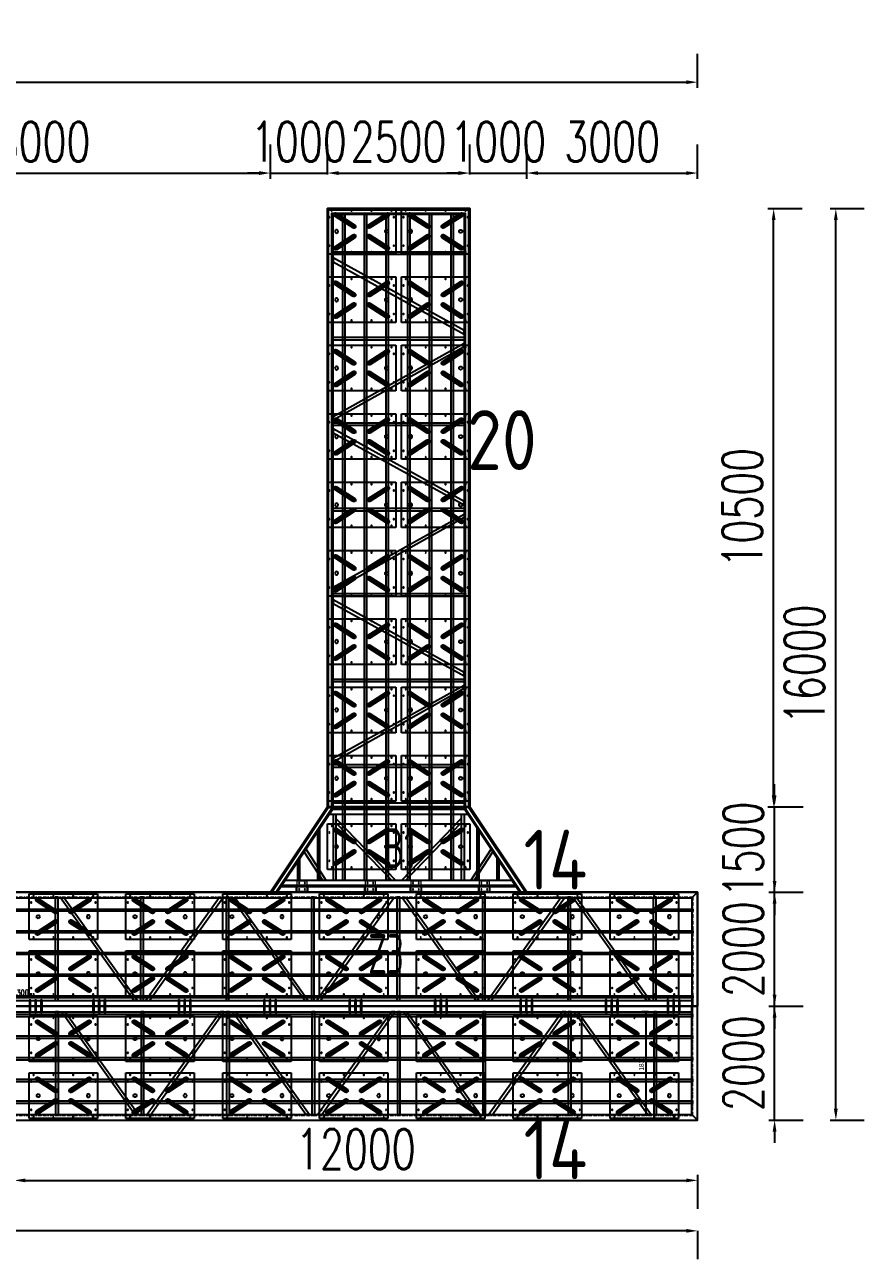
# Model space of a CAD drawing. Extents: x -89702 to 926017, y -610001 to -56924.
# Drawn here: x 899062 to 913803, y -232071 to -210400 of the extents above; entities that cross this region are included whole.
import ezdxf

# ---------------------------------------------------------------- set-up
doc = ezdxf.new("R2010")
doc.units = 0
doc.header["$LTSCALE"] = 10
doc.header["$MEASUREMENT"] = 0
doc.linetypes.add('__BORDER__', pattern=[21, 6, -3, 6, -3, 0, -3])
for name, color, linetype in [('L-TEXT文字标注', 7, 'Continuous'), ('PUB_DIM', 3, 'Continuous'), ('PUB_TEXT', 7, 'Continuous'), ('W-_ANTICOLLISION防撞措施', 6, 'Continuous'), ('W-ALUMINUM_FRAME铝架', 30, 'Continuous'), ('W-FLOAT_BOWL浮筒', 253, 'Continuous'), ('W-STEEL_FRAME钢架', 3, 'Continuous'), ('W-STEEL_KEEL钢龙骨', 5, 'Continuous'), ('塑木板', 32, 'Continuous')]:
    doc.layers.add(name, color=color, linetype=linetype)
doc.layers.add('文字标注', color=7, linetype='Continuous', lineweight=18)
doc.styles.add('_TCH_DIM_T3', font='arial.ttf', dxfattribs={"width": 0.705882})
doc.styles.get("Standard").update_dxf_attribs({"font": 'gbenor.shx', "bigfont": 'gbcbig.shx'})
doc.styles.add('STANDARD_T3', font='simplex.shx', dxfattribs={"width": 0.7, "bigfont": 'gbcbig.shx'})
doc.dimstyles.new('_TCH_ARCH&&30', dxfattribs={"dimtxt": 89.25, "dimasz": 30, "dimexe": 75, "dimexo": 90, "dimgap": 37.875, "dimtad": 1, "dimdec": 0, "dimzin": 0, "dimdsep": 46, "dimtxsty": '_TCH_DIM_T3', "dimblk": 'ARCHTICK', "dimcen": 0.09, "dimclrt": 7, "dimazin": 2, "dimtfac": 1, "dimtdec": 0, "dimtix": 1, "dimtmove": 2, "dimatfit": 3, "dimfxl": 0, "dimtolj": 1, "dimtzin": 0, "dimarcsym": 0})
doc.dimstyles.new('W&&200', dxfattribs={"dimtxt": 700, "dimasz": 200, "dimexe": 500, "dimexo": 600, "dimgap": 200, "dimtad": 1, "dimdec": 0, "dimzin": 0, "dimdsep": 46, "dimtxsty": 'STANDARD_T3', "dimcen": 0.09, "dimclrd": 1, "dimclre": 1, "dimclrt": 7, "dimazin": 2, "dimtfac": 1, "dimtdec": 0, "dimtix": 1, "dimtmove": 2, "dimatfit": 3, "dimfxl": 0, "dimtolj": 1, "dimtzin": 0, "dimarcsym": 0})
doc.dimstyles.new('W&&30', dxfattribs={"dimtxt": 105, "dimasz": 30, "dimexe": 75, "dimexo": 90, "dimgap": 30, "dimtad": 1, "dimdec": 0, "dimzin": 0, "dimdsep": 46, "dimtxsty": 'STANDARD_T3', "dimcen": 0.09, "dimclrd": 1, "dimclre": 1, "dimclrt": 7, "dimazin": 2, "dimtfac": 1, "dimtdec": 0, "dimtix": 1, "dimtmove": 2, "dimatfit": 3, "dimfxl": 0, "dimtolj": 1, "dimtzin": 0, "dimarcsym": 0})

# ---------------------------------------------------------------- blocks, each defined once
blk = doc.blocks.new('fx1200')
for p, q in [((1200, 276), (0, 276)), ((0, 276), (0, -524)), ((1200, -524), (1200, 276)), ((121, 187), (116, 177)), ((116, 177), (118, 165)), ((118, 165), (121, 155)), ((128, 196), (121, 187)), ((121, 155), (129, 147)), ((126, 172), (129, 182)), ((128, 162), (126, 172)), ((139, 201), (128, 196)), ((134, 155), (128, 162)), ((129, 182), (136, 190)), ((129, 172), (131, 180)), ((131, 164), (129, 172)), ((137, 159), (129, 147)), ((129, 147), (453, -63)), ((131, 180), (137, 187)), ((137, 159), (131, 164)), ((134, 155), (458, -56)), ((136, 190), (145, 192)), ((137, 187), (145, 189)), ((153, 185), (137, 159)), ((461, -53), (137, 159)), ((150, 201), (139, 201)), ((145, 192), (155, 189)), ((145, 189), (153, 185)), ((159, 197), (150, 201)), ((159, 197), (153, 185)), ((153, 185), (477, -24)), ((478, -21), (155, 189)), ((483, -12), (159, 197)), ((1041, 197), (717, -12)), ((1045, 189), (722, -21)), ((723, -24), (1047, 185)), ((1064, 159), (741, -53)), ((742, -56), (1066, 155)), ((747, -63), (1071, 147)), ((1052, 201), (1041, 197)), ((1047, 185), (1041, 197)), ((1045, 189), (1055, 192)), ((1047, 185), (1055, 189)), ((1047, 185), (1064, 159)), ((1063, 201), (1052, 201)), ((1055, 192), (1064, 190)), ((1055, 189), (1063, 187)), ((1072, 196), (1063, 201)), ((1063, 187), (1069, 180)), ((1064, 190), (1072, 182)), ((1069, 164), (1064, 159)), ((1064, 159), (1071, 147)), ((1072, 162), (1066, 155)), ((1069, 180), (1071, 172)), ((1071, 172), (1069, 164)), ((1071, 147), (1079, 155)), ((1080, 187), (1072, 196)), ((1072, 182), (1076, 172)), ((1076, 172), (1072, 162)), ((1079, 155), (1084, 165)), ((1084, 177), (1080, 187)), ((1084, 165), (1084, 177)), ((453, -184), (129, -393)), ((132, -123), (134, -113)), ((134, -135), (132, -123)), ((134, -113), (140, -103)), ((140, -145), (134, -135)), ((458, -192), (134, -402)), ((137, -405), (461, -195)), ((140, -103), (150, -96)), ((150, -150), (140, -145)), ((150, -96), (161, -95)), ((161, -153), (150, -150)), ((161, -95), (171, -96)), ((171, -150), (161, -153)), ((171, -96), (180, -103)), ((180, -145), (171, -150)), ((180, -103), (187, -113)), ((187, -135), (180, -145)), ((187, -113), (188, -123)), ((188, -123), (187, -135)), ((461, -53), (453, -63)), ((453, -63), (464, -68)), ((464, -180), (453, -184)), ((453, -184), (461, -195)), ((467, -59), (458, -56)), ((458, -192), (467, -189)), ((461, -53), (477, -24)), ((469, -54), (461, -53)), ((461, -195), (469, -192)), ((461, -195), (477, -222)), ((464, -68), (475, -68)), ((475, -180), (464, -180)), ((478, -56), (467, -59)), ((467, -189), (478, -190)), ((475, -53), (469, -54)), ((469, -192), (475, -194)), ((482, -48), (475, -53)), ((475, -68), (485, -63)), ((485, -185), (475, -180)), ((475, -194), (482, -200)), ((483, -12), (477, -24)), ((477, -24), (482, -31)), ((478, -21), (485, -29)), ((485, -49), (478, -56)), ((478, -190), (485, -199)), ((482, -31), (485, -39)), ((485, -39), (482, -48)), ((482, -200), (485, -209)), ((485, -209), (482, -217)), ((491, -21), (483, -12)), ((485, -29), (488, -39)), ((488, -39), (485, -49)), ((485, -63), (493, -54)), ((493, -194), (485, -185)), ((485, -199), (488, -209)), ((488, -209), (485, -219)), ((496, -31), (491, -21)), ((491, -225), (496, -215)), ((493, -54), (496, -43)), ((496, -204), (493, -194)), ((496, -43), (496, -31)), ((496, -215), (496, -204)), ((709, -21), (704, -31)), ((704, -31), (704, -43)), ((704, -43), (707, -54)), ((707, -194), (704, -204)), ((704, -204), (704, -215)), ((704, -215), (709, -225)), ((707, -54), (715, -63)), ((715, -185), (707, -194)), ((717, -12), (709, -21)), ((712, -39), (715, -29)), ((715, -49), (712, -39)), ((712, -209), (715, -199)), ((715, -219), (712, -209)), ((715, -29), (722, -21)), ((723, -56), (715, -49)), ((715, -63), (725, -68)), ((725, -180), (715, -185)), ((715, -199), (723, -190)), ((717, -12), (723, -24)), ((717, -39), (718, -31)), ((718, -48), (717, -39)), ((717, -209), (718, -200)), ((718, -217), (717, -209)), ((718, -31), (723, -24)), ((725, -53), (718, -48)), ((718, -200), (725, -194)), ((741, -53), (723, -24)), ((733, -59), (723, -56)), ((723, -190), (733, -189)), ((741, -195), (723, -222)), ((733, -54), (725, -53)), ((725, -68), (736, -68)), ((736, -180), (725, -180)), ((725, -194), (733, -192)), ((741, -53), (733, -54)), ((742, -56), (733, -59)), ((733, -189), (742, -192)), ((733, -192), (741, -195)), ((736, -68), (747, -63)), ((747, -184), (736, -180)), ((741, -53), (747, -63)), ((747, -184), (741, -195)), ((741, -195), (1064, -405)), ((1066, -402), (742, -192)), ((1071, -393), (747, -184)), ((1015, -113), (1012, -123)), ((1012, -123), (1015, -135)), ((1020, -103), (1015, -113)), ((1015, -135), (1020, -145)), ((1029, -96), (1020, -103)), ((1020, -145), (1029, -150)), ((1041, -95), (1029, -96)), ((1029, -150), (1041, -153)), ((1050, -96), (1041, -95)), ((1041, -153), (1050, -150)), ((1060, -103), (1050, -96)), ((1050, -150), (1060, -145)), ((1066, -113), (1060, -103)), ((1060, -145), (1066, -135)), ((1068, -123), (1066, -113)), ((1066, -135), (1068, -123)), ((118, -412), (116, -423)), ((116, -423), (121, -435)), ((121, -402), (118, -412)), ((129, -393), (121, -402)), ((126, -420), (128, -410)), ((129, -430), (126, -420)), ((128, -410), (134, -402)), ((129, -393), (137, -405)), ((129, -420), (131, -412)), ((131, -428), (129, -420)), ((136, -437), (129, -430)), ((131, -412), (137, -405)), ((137, -433), (131, -428)), ((153, -433), (137, -405)), ((145, -435), (137, -433)), ((153, -433), (145, -435)), ((477, -222), (153, -433)), ((153, -433), (159, -443)), ((155, -437), (478, -225)), ((159, -443), (483, -234)), ((482, -217), (477, -222)), ((477, -222), (483, -234)), ((485, -219), (478, -225)), ((483, -234), (491, -225)), ((709, -225), (717, -234)), ((722, -225), (715, -219)), ((723, -222), (717, -234)), ((717, -234), (1041, -443)), ((723, -222), (718, -217)), ((722, -225), (1045, -437)), ((1047, -433), (723, -222)), ((1041, -443), (1047, -433)), ((1047, -433), (1064, -405)), ((1055, -435), (1047, -433)), ((1063, -433), (1055, -435)), ((1069, -428), (1063, -433)), ((1071, -393), (1064, -405)), ((1064, -405), (1069, -412)), ((1072, -430), (1064, -437)), ((1066, -402), (1072, -410)), ((1069, -412), (1071, -420)), ((1071, -420), (1069, -428)), ((1079, -402), (1071, -393)), ((1072, -410), (1076, -420)), ((1076, -420), (1072, -430)), ((1084, -412), (1079, -402)), ((1080, -435), (1084, -423)), ((1084, -423), (1084, -412)), ((0, -524), (1200, -524)), ((121, -435), (128, -443)), ((128, -443), (139, -448)), ((145, -438), (136, -437)), ((139, -448), (150, -448)), ((155, -437), (145, -438)), ((150, -448), (159, -443)), ((1041, -443), (1052, -448)), ((1055, -438), (1045, -437)), ((1052, -448), (1063, -448)), ((1064, -437), (1055, -438)), ((1063, -448), (1072, -443)), ((1072, -443), (1080, -435))]:
    blk.add_line(p, q)
for centre in [(75, 241), (425, 241), (775, 241), (1125, 241), (35, 126), (1165, 126), (35, -374), (1165, -374), (75, -489), (425, -489), (775, -489), (1125, -489)]:
    blk.add_circle(centre, 7)
blk = doc.blocks.new('*U2208')
at = {"layer": 'W-FLOAT_BOWL浮筒', "xscale": -1, "rotation": 180}
for p in [(-1250, -124), (50, -124)]:
    blk.add_blockref('fx1200', p, dxfattribs=at)
blk = doc.blocks.new('*U2209')
at = {"layer": 'W-FLOAT_BOWL浮筒', "color": 0, "linetype": 'ByBlock', "lineweight": -2, "transparency": 16777216}
for p in [(0, 0), (0, -1200), (0, -2400), (0, -3600), (0, -4800), (0, -6000), (0, -7200), (0, -8400), (0, -9600), (0, -10800)]:
    blk.add_blockref('*U2208', p, dxfattribs=at)
blk = doc.blocks.new('*D2283')
at = {"layer": 'Defpoints', "color": 0, "linetype": 'ByBlock', "transparency": 16777216}
for p in [(898876, -229628), (910876, -229628), (910876, -230686)]:
    blk.add_point(p, dxfattribs=at)
at = {"layer": 'W-_ANTICOLLISION防撞措施', "color": 1, "linetype": 'ByBlock', "lineweight": -2, "transparency": 16777216}
for p, q in [((898876, -230586), (898876, -231186)), ((899076, -230686), (910676, -230686)), ((910876, -230586), (910876, -231186))]:
    blk.add_line(p, q, dxfattribs=at)
at = {"layer": 'W-_ANTICOLLISION防撞措施', "color": 1, "linetype": 'ByBlock', "transparency": 16777216}
for points in [[(899076, -230652), (899076, -230719), (898876, -230686)], [(910676, -230652), (910676, -230719), (910876, -230686)]]:
    blk.add_solid(points, dxfattribs=at)
at = {"layer": 'W-_ANTICOLLISION防撞措施', "color": 7, "linetype": 'ByBlock', "transparency": 16777216, "insert": (904876, -230136), "char_height": 700, "attachment_point": 5, "style": 'STANDARD_T3'}
blk.add_mtext('\\A1;12000', dxfattribs=at)
blk = doc.blocks.new('*U2244')
at = {"color": 4}
blk.add_lwpolyline([(-5957, 18), (5957, 17), (5957, -18), (-5957, -17)], close=True, dxfattribs=at)
blk = doc.blocks.new('*U2245')
at = {"layer": 'W-STEEL_KEEL钢龙骨', "color": 0, "linetype": 'ByBlock', "lineweight": -2, "transparency": 16777216}
for p in [(0, 1520), (0, 1140), (0, 760), (0, 380), (0, 0)]:
    blk.add_blockref('*U2244', p, dxfattribs=at)
blk = doc.blocks.new('*U2242')
at = {"color": 1}
blk.add_lwpolyline([(25, 906.5), (-25, 906.5), (-25, -906.5), (25, -906.5)], close=True, dxfattribs=at)
blk = doc.blocks.new('*U2243')
at = {"layer": 'W-ALUMINUM_FRAME铝架', "color": 0, "linetype": 'ByBlock', "lineweight": -2, "transparency": 16777216}
for p in [(0, 0), (1500, 0), (3000, 0), (4500, 0), (6000, 0), (7500, 0), (9000, 0), (10500, 0)]:
    blk.add_blockref('*U2242', p, dxfattribs=at)
blk = doc.blocks.new('1')
at = {"lineweight": -3}
for p, q in [((-1521938, 1214338), (-1521935, 1214338)), ((-1521938, 1214336), (-1521931, 1214336)), ((-1521938, 1214336), (-1521914, 1214336)), ((-1521936, 1214341), (-1521936, 1214346)), ((-1521936, 1214346), (-1521916, 1214346)), ((-1521935, 1214341), (-1521936, 1214341)), ((-1521934, 1214347), (-1521932, 1214347)), ((-1521933, 1214352), (-1521931, 1214355)), ((-1521933, 1214136), (-1521933, 1214352)), ((-1521919, 1214352), (-1521933, 1214352)), ((-1521932, 1214347), (-1521919, 1214347)), ((-1521932, 1214346), (-1521932, 1214341)), ((-1521921, 1214355), (-1521931, 1214355)), ((-1521919, 1214352), (-1521921, 1214355)), ((-1521919, 1214347), (-1521921, 1214347)), ((-1521921, 1214346), (-1521921, 1214341)), ((-1521919, 1214136), (-1521919, 1214352)), ((-1521917, 1214341), (-1521916, 1214341)), ((-1521914, 1214338), (-1521917, 1214338)), ((-1521916, 1214341), (-1521916, 1214346)), ((-1521938, 1214136), (-1521931, 1214136)), ((-1521938, 1214136), (-1521914, 1214136)), ((-1521938, 1214134), (-1521935, 1214134)), ((-1521935, 1214131), (-1521936, 1214131)), ((-1521936, 1214131), (-1521936, 1214126)), ((-1521936, 1214126), (-1521916, 1214126)), ((-1521934, 1214125), (-1521932, 1214125)), ((-1521932, 1214126), (-1521932, 1214131)), ((-1521932, 1214125), (-1521919, 1214125)), ((-1521921, 1214126), (-1521921, 1214131)), ((-1521919, 1214125), (-1521921, 1214125)), ((-1521914, 1214134), (-1521917, 1214134)), ((-1521917, 1214131), (-1521916, 1214131)), ((-1521916, 1214131), (-1521916, 1214126))]:
    blk.add_line(p, q, dxfattribs=at)
at = {"color": 1}
for p, q in [((-1521936, 1214346), (-1521934, 1214347)), ((-1521919, 1214347), (-1521916, 1214346))]:
    blk.add_line(p, q, dxfattribs=at)
at = {"color": 6, "lineweight": -3}
for p, q in [((-1521931, 1214136), (-1521931, 1214355)), ((-1521921, 1214136), (-1521921, 1214355))]:
    blk.add_line(p, q, dxfattribs=at)
at = {"lineweight": -3}
for points in [[(-1521933, 1214336), (-1521938, 1214336), (-1521938, 1214338), (-1521914, 1214338), (-1521914, 1214336), (-1521919, 1214336)], [(-1521935, 1214338), (-1521935, 1214341), (-1521917, 1214341), (-1521917, 1214338)], [(-1521933, 1214136), (-1521938, 1214136), (-1521938, 1214134), (-1521914, 1214134), (-1521914, 1214136), (-1521919, 1214136)], [(-1521935, 1214134), (-1521935, 1214131), (-1521917, 1214131), (-1521917, 1214134)]]:
    blk.add_lwpolyline(points, dxfattribs=at)
for centre, radius, start, end in [((-1521934, 1214129), 3.22, 223.6028, 316.3972), ((-1521926, 1214140), 14.7, 248.7607, 291.2393), ((-1521919, 1214129), 3.22, 223.6028, 316.3972)]:
    blk.add_arc(centre, radius, start, end, dxfattribs=at)
blk = doc.blocks.new('*D2305')
at = {"layer": 'Defpoints', "color": 0, "transparency": 16777216}
for p in [(899176, -227475), (899176, -227528), (898876, -227628)]:
    blk.add_point(p, dxfattribs=at)
at = {"layer": 'W-STEEL_FRAME钢架', "color": 1, "lineweight": -2, "transparency": 16777216}
for p, q in [((898876, -227538), (898876, -227400)), ((898906, -227475), (899146, -227475)), ((899176, -227438), (899176, -227400))]:
    blk.add_line(p, q, dxfattribs=at)
at = {"layer": 'W-STEEL_FRAME钢架', "color": 1, "transparency": 16777216}
for points in [[(898906, -227470), (898906, -227480), (898876, -227475)], [(899146, -227470), (899146, -227480), (899176, -227475)]]:
    blk.add_solid(points, dxfattribs=at)
at = {"layer": 'W-STEEL_FRAME钢架', "color": 7, "transparency": 16777216, "insert": (899026, -227393), "char_height": 105, "attachment_point": 5, "style": 'STANDARD_T3'}
blk.add_mtext('\\A1;300', dxfattribs=at)
blk = doc.blocks.new('*U2240')
at = {"color": 4}
blk.add_lwpolyline([(5957, 18), (-5957, 17), (-5957, -18), (5957, -17)], close=True, dxfattribs=at)
blk = doc.blocks.new('*U2241')
at = {"layer": 'W-STEEL_KEEL钢龙骨', "color": 0, "linetype": 'ByBlock', "lineweight": -2, "transparency": 16777216}
for p in [(0, 1520), (0, 1140), (0, 760), (0, 380), (0, 0)]:
    blk.add_blockref('*U2240', p, dxfattribs=at)
blk = doc.blocks.new('*U2238')
at = {"color": 1}
blk.add_lwpolyline([(25, 906.5), (-25, 906.5), (-25, -906.5), (25, -906.5)], close=True, dxfattribs=at)
blk = doc.blocks.new('*U2239')
at = {"layer": 'W-ALUMINUM_FRAME铝架', "color": 0, "linetype": 'ByBlock', "lineweight": -2, "transparency": 16777216}
for p in [(0, 0), (1500, 0), (3000, 0), (4500, 0), (6000, 0), (7500, 0), (9000, 0), (10500, 0)]:
    blk.add_blockref('*U2238', p, dxfattribs=at)
blk = doc.blocks.new('*U1329')
at = {"color": 1, "lineweight": 5}
blk.add_lwpolyline([(-87, -84.75), (87, -84.75, 0.41421356), (92, -79.75), (92, 79.75, 0.41421356), (87, 84.75), (-87, 84.75, 0.41421356), (-92, 79.75), (-92, -79.75, 0.41421356)], format="xyb", close=True, dxfattribs=at)
for centre in [(-55, 50.25), (55, 50.25), (-55, -49.75), (55, -49.75)]:
    blk.add_circle(centre, 10, dxfattribs=at)
blk = doc.blocks.new('*U2246')
at = {"layer": 'W-STEEL_FRAME钢架', "color": 1, "linetype": 'ByBlock'}
blk.add_lwpolyline([(-25, 1150), (25, 1150), (25, -1150), (-25, -1150)], close=True, dxfattribs=at)
blk = doc.blocks.new('*U2247')
at = {"layer": 'W-ALUMINUM_FRAME铝架', "color": 0, "linetype": 'ByBlock', "lineweight": -2, "transparency": 16777216}
for p in [(0, 0), (1500, 0), (3000, 0), (4500, 0), (6000, 0), (7500, 0), (9000, 0)]:
    blk.add_blockref('*U2246', p, dxfattribs=at)
blk = doc.blocks.new('*D2313')
at = {"layer": 'Defpoints', "color": 0, "transparency": 16777216}
for p in [(903376, -213004), (895376, -225628), (903376, -225628)]:
    blk.add_point(p, dxfattribs=at)
at = {"layer": 'L-TEXT文字标注', "color": 1, "lineweight": -2, "transparency": 16777216}
for p, q in [((895376, -213104), (895376, -212504)), ((903376, -213104), (903376, -212504)), ((895576, -213004), (903176, -213004))]:
    blk.add_line(p, q, dxfattribs=at)
at = {"layer": 'L-TEXT文字标注', "color": 1, "transparency": 16777216}
for points in [[(895576, -212971), (895576, -213038), (895376, -213004)], [(903176, -212971), (903176, -213038), (903376, -213004)]]:
    blk.add_solid(points, dxfattribs=at)
at = {"layer": 'L-TEXT文字标注', "color": 7, "transparency": 16777216, "insert": (899376, -212454), "char_height": 700, "attachment_point": 5, "style": 'STANDARD_T3'}
blk.add_mtext('\\A1;8000', dxfattribs=at)
blk = doc.blocks.new('*D2314')
at = {"layer": 'Defpoints', "color": 0, "transparency": 16777216}
for p in [(904376, -213004), (904376, -213628), (903376, -225628)]:
    blk.add_point(p, dxfattribs=at)
at = {"layer": 'L-TEXT文字标注', "color": 1, "lineweight": -2, "transparency": 16777216}
for p, q in [((903376, -213104), (903376, -212504)), ((904376, -213028), (904376, -212504)), ((903176, -213004), (902976, -213004)), ((903376, -213004), (904376, -213004)), ((904576, -213004), (904776, -213004))]:
    blk.add_line(p, q, dxfattribs=at)
at = {"layer": 'L-TEXT文字标注', "color": 1, "transparency": 16777216}
for points in [[(903176, -212971), (903176, -213038), (903376, -213004)], [(904576, -212971), (904576, -213038), (904376, -213004)]]:
    blk.add_solid(points, dxfattribs=at)
at = {"layer": 'L-TEXT文字标注', "color": 7, "transparency": 16777216, "insert": (903876, -212454), "char_height": 700, "attachment_point": 5, "style": 'STANDARD_T3'}
blk.add_mtext('\\A1;1000', dxfattribs=at)
blk = doc.blocks.new('*D2315')
at = {"layer": 'Defpoints', "color": 0, "transparency": 16777216}
for p in [(906876, -213004), (904376, -213628), (906876, -213628)]:
    blk.add_point(p, dxfattribs=at)
at = {"layer": 'L-TEXT文字标注', "color": 1, "lineweight": -2, "transparency": 16777216}
for p, q in [((904376, -213028), (904376, -212504)), ((906876, -213028), (906876, -212504)), ((904576, -213004), (906676, -213004))]:
    blk.add_line(p, q, dxfattribs=at)
at = {"layer": 'L-TEXT文字标注', "color": 1, "transparency": 16777216}
for points in [[(904576, -212971), (904576, -213038), (904376, -213004)], [(906676, -212971), (906676, -213038), (906876, -213004)]]:
    blk.add_solid(points, dxfattribs=at)
at = {"layer": 'L-TEXT文字标注', "color": 7, "transparency": 16777216, "insert": (905626, -212454), "char_height": 700, "attachment_point": 5, "style": 'STANDARD_T3'}
blk.add_mtext('\\A1;2500', dxfattribs=at)
blk = doc.blocks.new('*D2321')
at = {"layer": 'Defpoints', "color": 0, "transparency": 16777216}
for p in [(907876, -213004), (906876, -213628), (907876, -225628)]:
    blk.add_point(p, dxfattribs=at)
at = {"layer": 'L-TEXT文字标注', "color": 1, "lineweight": -2, "transparency": 16777216}
for p, q in [((906876, -213028), (906876, -212504)), ((907876, -213104), (907876, -212504)), ((906676, -213004), (906476, -213004)), ((906876, -213004), (907876, -213004)), ((908076, -213004), (908276, -213004))]:
    blk.add_line(p, q, dxfattribs=at)
at = {"layer": 'L-TEXT文字标注', "color": 1, "transparency": 16777216}
for points in [[(906676, -212971), (906676, -213038), (906876, -213004)], [(908076, -212971), (908076, -213038), (907876, -213004)]]:
    blk.add_solid(points, dxfattribs=at)
at = {"layer": 'L-TEXT文字标注', "color": 7, "transparency": 16777216, "insert": (907376, -212454), "char_height": 700, "attachment_point": 5, "style": 'STANDARD_T3'}
blk.add_mtext('\\A1;1000', dxfattribs=at)
blk = doc.blocks.new('*D2322')
at = {"layer": 'Defpoints', "color": 0, "transparency": 16777216}
for p in [(910876, -213004), (907876, -225628), (910876, -225628)]:
    blk.add_point(p, dxfattribs=at)
at = {"layer": 'L-TEXT文字标注', "color": 1, "lineweight": -2, "transparency": 16777216}
for p, q in [((907876, -213104), (907876, -212504)), ((910876, -213104), (910876, -212504)), ((908076, -213004), (910676, -213004))]:
    blk.add_line(p, q, dxfattribs=at)
at = {"layer": 'L-TEXT文字标注', "color": 1, "transparency": 16777216}
for points in [[(908076, -212971), (908076, -213038), (907876, -213004)], [(910676, -212971), (910676, -213038), (910876, -213004)]]:
    blk.add_solid(points, dxfattribs=at)
at = {"layer": 'L-TEXT文字标注', "color": 7, "transparency": 16777216, "insert": (909376, -212454), "char_height": 700, "attachment_point": 5, "style": 'STANDARD_T3'}
blk.add_mtext('\\A1;3000', dxfattribs=at)
blk = doc.blocks.new('*D2307')
at = {"layer": 'Defpoints', "color": 0, "transparency": 16777216}
for p in [(910876, -211409), (875376, -212504), (910876, -212504)]:
    blk.add_point(p, dxfattribs=at)
at = {"layer": 'L-TEXT文字标注', "color": 1, "lineweight": -2, "transparency": 16777216}
for p, q in [((875376, -211509), (875376, -210909)), ((910876, -211509), (910876, -210909)), ((875576, -211409), (910676, -211409))]:
    blk.add_line(p, q, dxfattribs=at)
at = {"layer": 'L-TEXT文字标注', "color": 1, "transparency": 16777216}
for points in [[(875576, -211376), (875576, -211442), (875376, -211409)], [(910676, -211376), (910676, -211442), (910876, -211409)]]:
    blk.add_solid(points, dxfattribs=at)
at = {"layer": 'L-TEXT文字标注', "color": 7, "transparency": 16777216, "insert": (893126, -210859), "char_height": 700, "attachment_point": 5, "style": 'STANDARD_T3'}
blk.add_mtext('\\A1;35500', dxfattribs=at)
blk = doc.blocks.new('*D2334')
at = {"layer": 'Defpoints', "color": 0, "linetype": 'ByBlock', "transparency": 16777216}
for p in [(910876, -227628), (912228, -227628), (910876, -229628)]:
    blk.add_point(p, dxfattribs=at)
at = {"layer": 'W-_ANTICOLLISION防撞措施', "color": 1, "linetype": 'ByBlock', "lineweight": -2, "transparency": 16777216}
for p, q in [((912228, -227428), (912228, -227228)), ((912128, -227628), (912728, -227628)), ((912228, -229628), (912228, -227628)), ((912128, -229628), (912728, -229628)), ((912228, -229828), (912228, -230028))]:
    blk.add_line(p, q, dxfattribs=at)
at = {"layer": 'W-_ANTICOLLISION防撞措施', "color": 1, "linetype": 'ByBlock', "transparency": 16777216}
for points in [[(912194, -227428), (912261, -227428), (912228, -227628)], [(912194, -229828), (912261, -229828), (912228, -229628)]]:
    blk.add_solid(points, dxfattribs=at)
at = {"layer": 'W-_ANTICOLLISION防撞措施', "color": 7, "linetype": 'ByBlock', "transparency": 16777216, "insert": (911678, -228628), "char_height": 700, "attachment_point": 5, "rotation": 90, "style": 'STANDARD_T3'}
blk.add_mtext('\\A1;2000', dxfattribs=at)
blk = doc.blocks.new('*D2335')
at = {"layer": 'Defpoints', "color": 0, "linetype": 'ByBlock', "transparency": 16777216}
for p in [(910876, -225628), (912228, -225628), (910876, -227628)]:
    blk.add_point(p, dxfattribs=at)
at = {"layer": 'W-_ANTICOLLISION防撞措施', "color": 1, "linetype": 'ByBlock', "lineweight": -2, "transparency": 16777216}
for p, q in [((912228, -225428), (912228, -225228)), ((912128, -225628), (912728, -225628)), ((912228, -227628), (912228, -225628)), ((912128, -227628), (912728, -227628)), ((912228, -227828), (912228, -228028))]:
    blk.add_line(p, q, dxfattribs=at)
at = {"layer": 'W-_ANTICOLLISION防撞措施', "color": 1, "linetype": 'ByBlock', "transparency": 16777216}
for points in [[(912194, -225428), (912261, -225428), (912228, -225628)], [(912194, -227828), (912261, -227828), (912228, -227628)]]:
    blk.add_solid(points, dxfattribs=at)
at = {"layer": 'W-_ANTICOLLISION防撞措施', "color": 7, "linetype": 'ByBlock', "transparency": 16777216, "insert": (911678, -226628), "char_height": 700, "attachment_point": 5, "rotation": 90, "style": 'STANDARD_T3'}
blk.add_mtext('\\A1;2000', dxfattribs=at)
blk = doc.blocks.new('*D2336')
at = {"layer": 'Defpoints', "color": 0, "linetype": 'ByBlock', "transparency": 16777216}
for p in [(906876, -224128), (912228, -224128), (910876, -225628)]:
    blk.add_point(p, dxfattribs=at)
at = {"layer": 'W-_ANTICOLLISION防撞措施', "color": 1, "linetype": 'ByBlock', "lineweight": -2, "transparency": 16777216}
for p, q in [((912228, -223928), (912228, -223728)), ((912128, -224128), (912728, -224128)), ((912228, -225628), (912228, -224128)), ((912128, -225628), (912728, -225628)), ((912228, -225828), (912228, -226028))]:
    blk.add_line(p, q, dxfattribs=at)
at = {"layer": 'W-_ANTICOLLISION防撞措施', "color": 1, "linetype": 'ByBlock', "transparency": 16777216}
for points in [[(912194, -223928), (912261, -223928), (912228, -224128)], [(912194, -225828), (912261, -225828), (912228, -225628)]]:
    blk.add_solid(points, dxfattribs=at)
at = {"layer": 'W-_ANTICOLLISION防撞措施', "color": 7, "linetype": 'ByBlock', "transparency": 16777216, "insert": (911678, -224878), "char_height": 700, "attachment_point": 5, "rotation": 90, "style": 'STANDARD_T3'}
blk.add_mtext('\\A1;1500', dxfattribs=at)
blk = doc.blocks.new('*D2337')
at = {"layer": 'Defpoints', "color": 0, "linetype": 'ByBlock', "transparency": 16777216}
for p in [(906876, -213628), (912211, -213628), (906876, -224128)]:
    blk.add_point(p, dxfattribs=at)
at = {"layer": 'W-_ANTICOLLISION防撞措施', "color": 1, "linetype": 'ByBlock', "lineweight": -2, "transparency": 16777216}
for p, q in [((912111, -213628), (912711, -213628)), ((912211, -223928), (912211, -213828)), ((912111, -224128), (912711, -224128))]:
    blk.add_line(p, q, dxfattribs=at)
at = {"layer": 'W-_ANTICOLLISION防撞措施', "color": 1, "linetype": 'ByBlock', "transparency": 16777216}
for points in [[(912178, -213828), (912244, -213828), (912211, -213628)], [(912178, -223928), (912244, -223928), (912211, -224128)]]:
    blk.add_solid(points, dxfattribs=at)
at = {"layer": 'W-_ANTICOLLISION防撞措施', "color": 7, "linetype": 'ByBlock', "transparency": 16777216, "insert": (911661, -218878), "char_height": 700, "attachment_point": 5, "rotation": 90, "style": 'STANDARD_T3'}
blk.add_mtext('\\A1;10500', dxfattribs=at)
blk = doc.blocks.new('*D2308')
at = {"layer": 'Defpoints', "color": 0, "linetype": 'ByBlock', "transparency": 16777216}
for p in [(911595, -213628), (913303, -213628), (911595, -229628)]:
    blk.add_point(p, dxfattribs=at)
at = {"layer": 'W-_ANTICOLLISION防撞措施', "color": 1, "linetype": 'ByBlock', "lineweight": -2, "transparency": 16777216}
for p, q in [((913203, -213628), (913803, -213628)), ((913303, -229428), (913303, -213828)), ((913203, -229628), (913803, -229628))]:
    blk.add_line(p, q, dxfattribs=at)
at = {"layer": 'W-_ANTICOLLISION防撞措施', "color": 1, "linetype": 'ByBlock', "transparency": 16777216}
for points in [[(913269, -213828), (913336, -213828), (913303, -213628)], [(913269, -229428), (913336, -229428), (913303, -229628)]]:
    blk.add_solid(points, dxfattribs=at)
at = {"layer": 'W-_ANTICOLLISION防撞措施', "color": 7, "linetype": 'ByBlock', "transparency": 16777216, "insert": (912753, -221628), "char_height": 700, "attachment_point": 5, "rotation": 90, "style": 'STANDARD_T3'}
blk.add_mtext('\\A1;16000', dxfattribs=at)
blk = doc.blocks.new('*D2309')
at = {"layer": 'Defpoints', "color": 0, "linetype": 'ByBlock', "transparency": 16777216}
for p in [(875376, -231186), (910876, -231186), (910876, -231571)]:
    blk.add_point(p, dxfattribs=at)
at = {"layer": 'W-_ANTICOLLISION防撞措施', "color": 1, "linetype": 'ByBlock', "lineweight": -2, "transparency": 16777216}
for p, q in [((875376, -231571), (875376, -232071)), ((875576, -231571), (891829, -231571)), ((910676, -231571), (894423, -231571)), ((910876, -231571), (910876, -232071))]:
    blk.add_line(p, q, dxfattribs=at)
at = {"layer": 'W-_ANTICOLLISION防撞措施', "color": 1, "linetype": 'ByBlock', "transparency": 16777216}
for points in [[(875576, -231538), (875576, -231604), (875376, -231571)], [(910676, -231538), (910676, -231604), (910876, -231571)]]:
    blk.add_solid(points, dxfattribs=at)
at = {"layer": 'W-_ANTICOLLISION防撞措施', "color": 7, "linetype": 'ByBlock', "transparency": 16777216, "insert": (893126, -231571), "char_height": 700, "attachment_point": 5, "style": 'STANDARD_T3'}
blk.add_mtext('\\A1;35500', dxfattribs=at)
blk = doc.blocks.new('*U2352')
at = {"layer": 'W-FLOAT_BOWL浮筒', "xscale": -1}
blk.add_blockref('fx1200', (600, 124), dxfattribs=at)
blk = doc.blocks.new('*U2353')
at = {"layer": '文字标注', "color": 0, "linetype": 'ByBlock', "lineweight": -2, "transparency": 16777216}
blk.add_blockref('*U2352', (0, 0), dxfattribs=at)
blk = doc.blocks.new('*U2354')
at = {"layer": 'W-FLOAT_BOWL浮筒', "xscale": -1}
blk.add_blockref('fx1200', (600, 124), dxfattribs=at)
blk = doc.blocks.new('*U2355')
at = {"layer": '文字标注', "color": 0, "linetype": 'ByBlock', "lineweight": -2, "transparency": 16777216}
blk.add_blockref('*U2354', (0, 0), dxfattribs=at)
blk = doc.blocks.new('*U2350')
at = {"layer": '文字标注'}
for name, p in [('*U2353', (0, 500)), ('*U2355', (0, -500))]:
    blk.add_blockref(name, p, dxfattribs=at)
blk = doc.blocks.new('*U2351')
at = {"layer": '文字标注', "color": 0, "linetype": 'ByBlock', "lineweight": -2, "transparency": 16777216}
for p in [(0, 0), (1700, 0), (3400, 0), (5100, 0), (6800, 0), (8500, 0), (10200, 0)]:
    blk.add_blockref('*U2350', p, dxfattribs=at)
blk = doc.blocks.new('*U2358')
at = {"layer": 'W-FLOAT_BOWL浮筒', "xscale": -1}
blk.add_blockref('fx1200', (600, 124), dxfattribs=at)
blk = doc.blocks.new('*U2359')
at = {"layer": '文字标注', "color": 0, "linetype": 'ByBlock', "lineweight": -2, "transparency": 16777216}
blk.add_blockref('*U2358', (0, 0), dxfattribs=at)
blk = doc.blocks.new('*U2360')
at = {"layer": 'W-FLOAT_BOWL浮筒', "xscale": -1}
blk.add_blockref('fx1200', (600, 124), dxfattribs=at)
blk = doc.blocks.new('*U2361')
at = {"layer": '文字标注', "color": 0, "linetype": 'ByBlock', "lineweight": -2, "transparency": 16777216}
blk.add_blockref('*U2360', (0, 0), dxfattribs=at)
blk = doc.blocks.new('*U2356')
at = {"layer": '文字标注'}
for name, p in [('*U2359', (0, 500)), ('*U2361', (0, -500))]:
    blk.add_blockref(name, p, dxfattribs=at)
blk = doc.blocks.new('*U2357')
at = {"layer": '文字标注', "color": 0, "linetype": 'ByBlock', "lineweight": -2, "transparency": 16777216}
for p in [(0, 0), (1700, 0), (3400, 0), (5100, 0), (6800, 0), (8500, 0), (10200, 0)]:
    blk.add_blockref('*U2356', p, dxfattribs=at)
blk = doc.blocks.new('_ArchTick')
at = {"color": 0, "linetype": 'ByBlock', "const_width": 0.4}
blk.add_lwpolyline([(-0.5, -0.5), (0.5, 0.5)], dxfattribs=at)
blk = doc.blocks.new('*D2434')
at = {"layer": 'Defpoints', "color": 0, "linetype": 'ByBlock', "transparency": 16777216}
for p in [(909974, -227728), (910105, -227728), (910105, -229541)]:
    blk.add_point(p, dxfattribs=at)
at = {"layer": 'PUB_DIM', "color": 0, "linetype": 'ByBlock', "lineweight": -2, "transparency": 16777216}
for p, q in [((910015, -227728), (909899, -227728)), ((909974, -229541), (909974, -227728)), ((910015, -229541), (909899, -229541))]:
    blk.add_line(p, q, dxfattribs=at)
at = {"layer": 'PUB_DIM', "color": 0, "linetype": 'ByBlock', "lineweight": -2, "transparency": 16777216, "xscale": 30, "yscale": 30, "zscale": 30}
for p, rotation in [((909974, -227728), 90), ((909974, -229541), 270)]:
    blk.add_blockref('_ArchTick', p, dxfattribs=dict(at, rotation=rotation))
at = {"layer": 'PUB_DIM', "color": 7, "linetype": 'ByBlock', "transparency": 16777216, "insert": (909891, -228634), "char_height": 89.2, "attachment_point": 5, "rotation": 90, "style": '_TCH_DIM_T3'}
blk.add_mtext('\\A1;1813', dxfattribs=at)

msp = doc.modelspace()

# ---------------------------------------------------------------- linework, layer by layer
at = {"color": 4}
for p, q in [((904511.6, -213836.4), (904511.6, -213836.4)), ((904376, -224127.9), (904476, -224158.2)), ((906776, -224158.2), (904476, -224158.2)), ((906876, -224127.9), (906776, -224158.2)), ((907876, -225627.9), (903376, -225627.9)), ((903530.5, -225627.9), (907530.5, -225627.9))]:
    msp.add_line(p, q, dxfattribs=at)
at = {"color": 3, "linetype": 'ByBlock', "lineweight": 20, "ltscale": 0.169574}
for p, q in [((904472.7, -224163.2), (906779.3, -224163.2)), ((904472.7, -224163.2), (906779.3, -224163.2)), ((904472.7, -224163.2), (906779.3, -224163.2)), ((904472.7, -224163.2), (906779.3, -224163.2)), ((904476, -224153.2), (906776, -224153.2)), ((904476, -224153.2), (906776, -224153.2)), ((904476, -224153.2), (906776, -224153.2)), ((904476, -224153.2), (906776, -224153.2)), ((904476, -224158.2), (906776, -224158.2)), ((904476, -224158.2), (906776, -224158.2)), ((904476, -224158.2), (906776, -224158.2)), ((904476, -224158.2), (906776, -224158.2)), ((907687.8, -225525.9), (903564.2, -225525.9)), ((907681.1, -225515.9), (903570.8, -225515.9))]:
    msp.add_line(p, q, dxfattribs=at)
at = {"color": 3}
for p, q in [((898876, -225627.9), (910876, -225627.9)), ((898876, -225727.9), (910776, -225727.9)), ((910876, -225627.9), (910776, -225727.9)), ((910776, -225727.9), (910776, -227627.9)), ((910876, -225627.9), (910876, -225727.9)), ((910876, -225627.9), (910876, -227627.9)), ((910776, -227627.9), (910876, -227627.9)), ((910776, -229527.9), (910776, -227627.9)), ((910776, -227627.9), (910876, -227627.9)), ((910876, -229627.9), (910876, -227627.9)), ((898876, -229527.9), (910776, -229527.9)), ((898876, -229627.9), (910876, -229627.9)), ((910876, -229627.9), (910776, -229527.9)), ((910876, -229627.9), (910876, -229527.9))]:
    msp.add_line(p, q, dxfattribs=at)
at = {"color": 251, "linetype": '__BORDER__'}
for p, q in [((898876, -225714.9), (910789, -225714.9)), ((910789, -225714.9), (910789, -227627.9)), ((910789, -229540.9), (910789, -227627.9)), ((898876, -229540.9), (910789, -229540.9))]:
    msp.add_line(p, q, dxfattribs=at)
at = {"color": 4}
for points in [[(903376, -225627.9), (904376, -224127.9), (904376, -213627.9), (906876, -213627.9), (906876, -224127.9), (907876, -225627.9)], [(903496.2, -225627.9), (904476, -224158.2), (904476, -213727.9), (906776, -213727.9), (906776, -224158.2), (907755.8, -225627.9)], [(903567.5, -225520.9), (907684.5, -225520.9)]]:
    msp.add_lwpolyline(points, dxfattribs=at)
at = {"color": 3}
for points in [[(903400, -225627.9), (904396, -224134), (904396, -213647.9), (906856, -213647.9), (906856, -224134), (907851.9, -225627.9)], [(903472.1, -225627.9), (904456, -224152.2), (904456, -213707.9), (906796, -213707.9), (906796, -224152.2), (907779.8, -225627.9)]]:
    msp.add_lwpolyline(points, dxfattribs=at)
at = {"color": 2}
for points in [[(898876, -227527.9), (910789, -227527.9), (910789, -227627.9), (898876, -227627.9)], [(898876, -227727.9), (910789, -227727.9), (910789, -227627.9), (898876, -227627.9)]]:
    msp.add_lwpolyline(points, close=True, dxfattribs=at)
at = {"layer": 'W-ALUMINUM_FRAME铝架', "color": 1}
for p, q in [((904476, -224258.2), (904476, -225420.9)), ((904526, -224258.2), (904526, -225420.9)), ((906726, -224258.2), (906726, -225420.9)), ((906776, -224258.2), (906776, -225420.9)), ((904525.6, -224407.9), (905506.4, -225420.9)), ((904526, -224336.3), (905576, -225420.9)), ((906726, -224336.3), (905676, -225420.9)), ((906726.3, -224407.9), (905745.6, -225420.9)), ((904296.2, -225420.9), (903971, -224915.8)), ((904355.7, -225420.9), (904001.2, -224870.4)), ((906896.2, -225420.9), (907250.8, -224870.4)), ((906955.7, -225420.9), (907281, -224915.8))]:
    msp.add_line(p, q, dxfattribs=at)
for points in [[(904476, -214493.5), (904476, -214561.1), (906776, -215830), (906776, -215769.5), (904476, -214493.5)], [(904476, -217342), (904476, -217274.4), (906776, -215992), (906776, -216052.6), (904476, -217342)], [(904476, -217493.5), (904476, -217561.1), (906776, -218830), (906776, -218769.5), (904476, -217493.5)], [(904476, -220342), (904476, -220274.4), (906776, -218992), (906776, -219052.6), (904476, -220342)], [(904476, -220493.5), (904476, -220561.1), (906776, -221830), (906776, -221769.5), (904476, -220493.5)], [(904476, -223342), (904476, -223274.4), (906776, -221992), (906776, -222052.6), (904476, -223342)], [(899691, -225727.9), (899756.6, -225727.9), (901041, -227527.9), (900979.6, -227527.9), (899691, -225727.9)], [(902541, -225727.9), (902475.4, -225727.9), (901191, -227527.9), (901252.4, -227527.9), (902541, -225727.9)], [(902691, -225727.9), (902756.6, -225727.9), (904041, -227527.9), (903979.6, -227527.9), (902691, -225727.9)], [(905541, -225727.9), (905475.4, -225727.9), (904191, -227527.9), (904252.4, -227527.9), (905541, -225727.9)], [(905691, -225727.9), (905756.6, -225727.9), (907041, -227527.9), (906979.6, -227527.9), (905691, -225727.9)], [(908541, -225727.9), (908475.4, -225727.9), (907191, -227527.9), (907252.4, -227527.9), (908541, -225727.9)], [(908691, -225727.9), (908756.6, -225727.9), (910041, -227527.9), (909979.6, -227527.9), (908691, -225727.9)], [(901061, -229527.9), (900995.4, -229527.9), (899711, -227727.9), (899772.4, -227727.9), (901061, -229527.9)], [(901211, -229527.9), (901276.6, -229527.9), (902561, -227727.9), (902499.6, -227727.9), (901211, -229527.9)], [(904061, -229527.9), (903995.4, -229527.9), (902711, -227727.9), (902772.4, -227727.9), (904061, -229527.9)], [(904211, -229527.9), (904276.6, -229527.9), (905561, -227727.9), (905499.6, -227727.9), (904211, -229527.9)], [(907061, -229527.9), (906995.4, -229527.9), (905711, -227727.9), (905772.4, -227727.9), (907061, -229527.9)], [(907211, -229527.9), (907276.6, -229527.9), (908561, -227727.9), (908499.6, -227727.9), (907211, -229527.9)], [(910061, -229527.9), (909995.4, -229527.9), (908711, -227727.9), (908772.4, -227727.9), (910061, -229527.9)]]:
    msp.add_lwpolyline(points, dxfattribs=at)
at = {"layer": 'W-FLOAT_BOWL浮筒'}
for points in [[(881876, -213627.9), (879376, -213627.9), (879376, -224127.9), (878376, -225627.9), (875376, -225627.9), (875376, -229627.9), (910876, -229627.9), (910876, -225627.9), (907876, -225627.9), (906876, -224127.9), (906876, -213627.9), (904376, -213627.9), (904376, -224127.9), (903376, -225627.9), (895376, -225627.9), (894376, -224127.9), (894376, -213627.9), (891876, -213627.9), (891876, -224127.9), (890876, -225627.9), (882876, -225627.9), (881876, -224127.9)], [(898876, -227627.9), (910876, -227627.9), (910876, -225627.9), (898876, -225627.9)], [(898876, -229627.9), (910876, -229627.9), (910876, -227627.9), (898876, -227627.9)]]:
    msp.add_lwpolyline(points, close=True, dxfattribs=at)
at = {"layer": 'W-STEEL_FRAME钢架'}
for points in [[(881876, -213627.9), (879376, -213627.9), (879376, -224127.9), (878376, -225627.9), (875376, -225627.9), (875376, -229627.9), (910876, -229627.9), (910876, -225627.9), (907876, -225627.9), (906876, -224127.9), (906876, -213627.9), (904376, -213627.9), (904376, -224127.9), (903376, -225627.9), (895376, -225627.9), (894376, -224127.9), (894376, -213627.9), (891876, -213627.9), (891876, -224127.9), (890876, -225627.9), (882876, -225627.9), (881876, -224127.9)], [(903376, -225627.9), (904376, -224127.9), (904376, -213627.9), (906876, -213627.9), (906876, -224127.9), (907876, -225627.9)], [(904376, -224127.9), (904376, -213627.9), (906876, -213627.9), (906876, -224127.9)], [(898876, -227627.9), (910876, -227627.9), (910876, -225627.9), (898876, -225627.9)]]:
    msp.add_lwpolyline(points, close=True, dxfattribs=at)
at = {"layer": 'W-STEEL_KEEL钢龙骨', "color": 4}
for points in [[(904683.5, -213727.9), (904683.5, -225420.9), (904648.5, -225420.9), (904648.5, -213727.9)], [(905063.5, -213727.9), (905063.5, -225420.9), (905028.5, -225420.9), (905028.5, -213727.9)], [(905443.5, -213727.9), (905443.5, -225420.9), (905408.5, -225420.9), (905408.5, -213727.9)], [(905823.5, -213727.9), (905823.5, -225420.9), (905788.5, -225420.9), (905788.5, -213727.9)], [(906203.5, -213727.9), (906203.5, -225420.9), (906168.5, -225420.9), (906168.5, -213727.9)], [(906583.5, -213727.9), (906583.5, -225420.9), (906548.5, -225420.9), (906548.5, -213727.9)]]:
    msp.add_lwpolyline(points, close=True, dxfattribs=at)
for points in [[(904243.5, -225420.9), (904243.5, -224507)], [(907008.5, -225420.9), (907008.5, -224507)], [(904208.5, -225420.9), (904208.5, -224559.5)], [(907043.5, -225420.9), (907043.5, -224559.5)], [(903858.5, -225420.9), (903858.5, -225084.5)], [(903893.5, -225420.9), (903893.5, -225032)], [(907358.5, -225420.9), (907358.5, -225032)], [(907393.5, -225420.9), (907393.5, -225084.5)]]:
    msp.add_lwpolyline(points, dxfattribs=at)
at = {"layer": '塑木板', "color": 6}
for p, q in [((904476, -224058.2), (906776, -224058.2)), ((904476, -224058.2), (906776, -224058.2)), ((904476, -224058.2), (906776, -224058.2)), ((904476, -224058.2), (906776, -224058.2)), ((904476, -224058.2), (906776, -224058.2)), ((904476, -224058.2), (906776, -224058.2)), ((904409.3, -224258.2), (906842.7, -224258.2)), ((904409.3, -224258.2), (906842.7, -224258.2)), ((904409.3, -224258.2), (906842.7, -224258.2)), ((904409.3, -224258.2), (906842.7, -224258.2)), ((904409.3, -224258.2), (906842.7, -224258.2)), ((904409.3, -224258.2), (906842.7, -224258.2)), ((904469.3, -224168.2), (906782.7, -224168.2)), ((904469.3, -224168.2), (906782.7, -224168.2)), ((904469.3, -224168.2), (906782.7, -224168.2)), ((904469.3, -224168.2), (906782.7, -224168.2)), ((904469.3, -224168.2), (906782.7, -224168.2)), ((904469.3, -224168.2), (906782.7, -224168.2)), ((904469.3, -224168.2), (906782.7, -224168.2)), ((904469.3, -224168.2), (906782.7, -224168.2)), ((904476, -224148.2), (906776, -224148.2)), ((904476, -224148.2), (906776, -224148.2)), ((904476, -224148.2), (906776, -224148.2)), ((904476, -224148.2), (906776, -224148.2)), ((904476, -224148.2), (906776, -224148.2)), ((904476, -224148.2), (906776, -224148.2)), ((904476, -224148.2), (906776, -224148.2)), ((904476, -224148.2), (906776, -224148.2)), ((907691.1, -225530.9), (903560.8, -225530.9)), ((907691.1, -225530.9), (903560.8, -225530.9)), ((907677.8, -225510.9), (903574.2, -225510.9)), ((907677.8, -225510.9), (903574.2, -225510.9)), ((907617.8, -225420.9), (903634.2, -225420.9)), ((907617.8, -225420.9), (903634.2, -225420.9))]:
    msp.add_line(p, q, dxfattribs=at)
for points in [[(904030.5, -225530.9), (903830.5, -225530.9), (903830.5, -225620.9), (904030.5, -225620.9)], [(905230.5, -225530.9), (905030.5, -225530.9), (905030.5, -225620.9), (905230.5, -225620.9)], [(906030.5, -225530.9), (905830.5, -225530.9), (905830.5, -225620.9), (906030.5, -225620.9)], [(907230.5, -225530.9), (907030.5, -225530.9), (907030.5, -225620.9), (907230.5, -225620.9)]]:
    msp.add_lwpolyline(points, close=True, dxfattribs=at)

# ---------------------------------------------------------------- block references
at = {"color": 0, "linetype": 'ByBlock', "lineweight": -2, "xscale": -1, "rotation": 90}
for p in [(903930.5, -225520.9), (903930.5, -225520.9), (905130.5, -225520.9), (905130.5, -225520.9), (905930.5, -225520.9), (905930.5, -225520.9), (907130.5, -225520.9), (907130.5, -225520.9)]:
    msp.add_blockref('*U1329', p, dxfattribs=at)
at = {"color": 1, "xscale": -1, "rotation": 180}
for p in [(2421079.2, 986608.4), (2421179.2, 986608.4), (2421279.2, 986608.4)]:
    msp.add_blockref('1', p, dxfattribs=at)
at = {"color": 1}
for p in [(2422198.3, -1441864.3), (2422298.3, -1441864.3), (2422398.3, -1441864.3), (2423698.3, -1441864.3), (2423798.3, -1441864.3), (2423898.3, -1441864.3), (2425198.3, -1441864.3), (2425298.3, -1441864.3), (2425398.3, -1441864.3)]:
    msp.add_blockref('1', p, dxfattribs=at)
at = {"color": 1, "xscale": -1}
for p in [(-617154.3, -1441864.3), (-617054.3, -1441864.3), (-616954.3, -1441864.3), (-615654.3, -1441864.3), (-615554.3, -1441864.3), (-615454.3, -1441864.3), (-614154.3, -1441864.3), (-614054.3, -1441864.3), (-613954.3, -1441864.3), (-612654.3, -1441864.3), (-612554.3, -1441864.3), (-612454.3, -1441864.3)]:
    msp.add_blockref('1', p, dxfattribs=at)
at = {"color": 1, "rotation": 180}
for p in [(-611573.3, 986608.4), (-611473.3, 986608.4), (-611373.3, 986608.4)]:
    msp.add_blockref('1', p, dxfattribs=at)
at = {"layer": 'W-ALUMINUM_FRAME铝架', "linetype": 'ByBlock', "rotation": 90}
msp.add_blockref('*U2247', (905626, -223411), dxfattribs=at)
at = {"layer": 'W-ALUMINUM_FRAME铝架', "color": 0, "linetype": 'ByBlock'}
msp.add_blockref('*U2243', (899622, -226621.4), dxfattribs=at)
at = {"layer": 'W-ALUMINUM_FRAME铝架', "color": 0, "linetype": 'ByBlock', "rotation": 180}
msp.add_blockref('*U2239', (910130, -228634.4), dxfattribs=at)
at = {"layer": 'W-FLOAT_BOWL浮筒'}
msp.add_blockref('*U2209', (905626, -214027.9), dxfattribs=at)
at = {"layer": 'W-STEEL_KEEL钢龙骨', "color": 0, "linetype": 'ByBlock'}
msp.add_blockref('*U2245', (904832.5, -227462.6), dxfattribs=at)
at = {"layer": 'W-STEEL_KEEL钢龙骨', "color": 0, "linetype": 'ByBlock', "rotation": 180}
msp.add_blockref('*U2241', (904832.5, -227793.3), dxfattribs=at)
at = {"layer": '文字标注'}
for name, p in [('*U2351', (899739.7, -226557.9)), ('*U2357', (899739.7, -228697.9))]:
    msp.add_blockref(name, p, dxfattribs=at)

# ---------------------------------------------------------------- texts
at = {"layer": 'PUB_TEXT', "color": 1}
for s, p in [('20', (906828.7, -218215.9)), ('14', (907820, -225581.4)), ('14', (907820, -230665.8))]:
    msp.add_text(s, height=1050, dxfattribs=at).set_placement(p)
at = {"layer": 'PUB_TEXT', "width": 0.7}
for s, p in [('B1', (905367.5, -225204.1)), ('Z3', (905093.7, -227061.4))]:
    msp.add_text(s, height=700, dxfattribs=at).set_placement(p)

# ---------------------------------------------------------------- dimensions: what is measured, and where the dimension line sits
at = {"layer": 'L-TEXT文字标注', "color": 3}
for base, p1, p2, picture, middle in [((910876, -211409.1), (875376, -212504.2), (910876, -212504.2), '*D2307', (893126, -210859.1)), ((903376, -213004.2), (895376, -225627.9), (903376, -225627.9), '*D2313', (899376, -212454.2)), ((904376, -213004.2), (903376, -225627.9), (904376, -213627.9), '*D2314', (903876, -212454.2)), ((906876, -213004.2), (904376, -213627.9), (906876, -213627.9), '*D2315', (905626, -212454.2)), ((907876, -213004.2), (906876, -213627.9), (907876, -225627.9), '*D2321', (907376, -212454.2)), ((910876, -213004.2), (907876, -225627.9), (910876, -225627.9), '*D2322', (909376, -212454.2))]:
    dim = msp.add_linear_dim(base=base, p1=p1, p2=p2, dimstyle='W&&200', override={"dimfxlon": 1}, dxfattribs=at)
    dim.commit()
    dim.dimension.update_dxf_attribs({"geometry": picture, "text_midpoint": middle})
at = {"layer": 'PUB_DIM', "color": 1, "linetype": 'ByBlock'}
dim = msp.add_aligned_dim(p1=(910105, -229540.9), p2=(910105, -227727.9), distance=130.9, dimstyle='_TCH_ARCH&&30', dxfattribs=at)
dim.commit()
dim.dimension.update_dxf_attribs({"geometry": '*D2434', "text_midpoint": (909890.7, -228634.4)})
at = {"layer": 'W-_ANTICOLLISION防撞措施', "color": 0, "linetype": 'ByBlock'}
for base, p1, p2, picture, middle in [((912211, -213627.9), (906876, -224127.9), (906876, -213627.9), '*D2337', (911661, -218877.9)), ((913302.7, -213627.9), (911594.7, -229627.9), (911594.7, -213627.9), '*D2308', (912752.7, -221627.9)), ((912227.7, -224127.9), (910876, -225627.9), (906876, -224127.9), '*D2336', (911677.7, -224877.9)), ((912227.7, -225627.9), (910876, -227627.9), (910876, -225627.9), '*D2335', (911677.7, -226627.9)), ((912227.7, -227627.9), (910876, -229627.9), (910876, -227627.9), '*D2334', (911677.7, -228627.9))]:
    dim = msp.add_linear_dim(base=base, p1=p1, p2=p2, angle=90, dimstyle='W&&200', override={"dimfxlon": 1}, dxfattribs=at)
    dim.commit()
    dim.dimension.update_dxf_attribs({"geometry": picture, "text_midpoint": middle})
dim = msp.add_linear_dim(base=(910876, -230685.5), p1=(898876, -229627.9), p2=(910876, -229627.9), dimstyle='W&&200', override={"dimfxlon": 1}, dxfattribs=at)
dim.commit()
dim.dimension.update_dxf_attribs({"geometry": '*D2283', "text_midpoint": (904876, -230135.5)})
dim = msp.add_linear_dim(base=(910876, -231570.9), p1=(875376, -231185.5), p2=(910876, -231185.5), dimstyle='W&&200', override={"dimfxlon": 1}, dxfattribs=at)
dim.commit()
dim.dimension.update_dxf_attribs({"geometry": '*D2309', "text_midpoint": (893126, -231570.9), "dimtype": 128})
at = {"layer": 'W-STEEL_FRAME钢架'}
dim = msp.add_linear_dim(base=(899176, -227475.1), p1=(898876, -227627.9), p2=(899176, -227527.9), dimstyle='W&&30', dxfattribs=at)
dim.commit()
dim.dimension.update_dxf_attribs({"geometry": '*D2305', "text_midpoint": (899026, -227392.6)})

doc.saveas('drawing.dxf')
